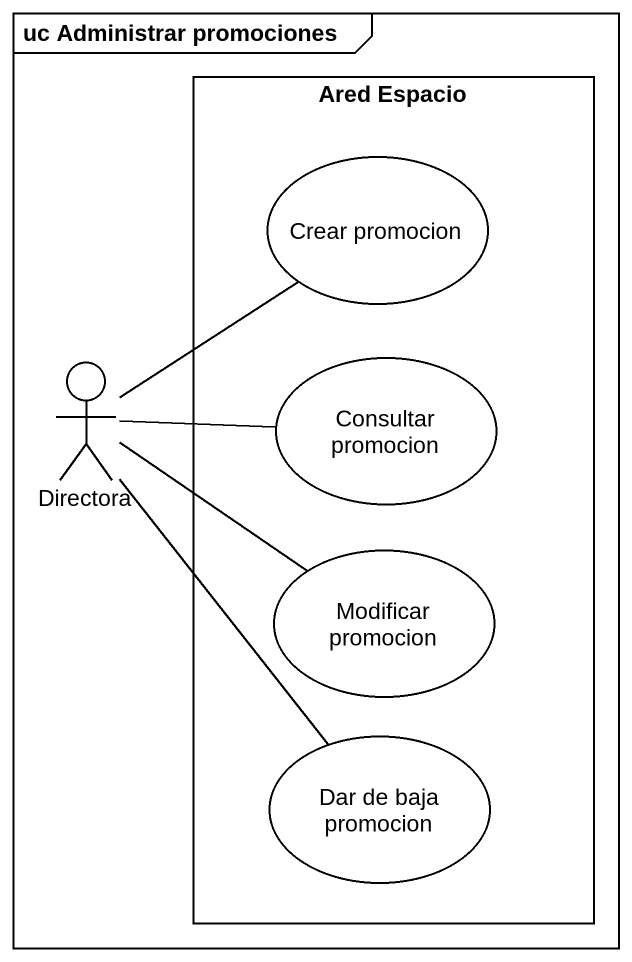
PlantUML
@startuml
mainframe uc Administrar promociones
rectangle "Ared Espacio" as Ared_Espacio {
  usecase "Crear promocion" as Crear_promocion
  usecase "Consultar promocion" as Consultar_promocion
  usecase "Modificar promocion" as Modificar_promocion
  usecase "Dar de baja promocion" as Dar_de_baja_promocion
}
actor Directora
Crear_promocion -- Directora
Consultar_promocion -left- Directora
Modificar_promocion -left- Directora
Dar_de_baja_promocion -up- Directora
@enduml
